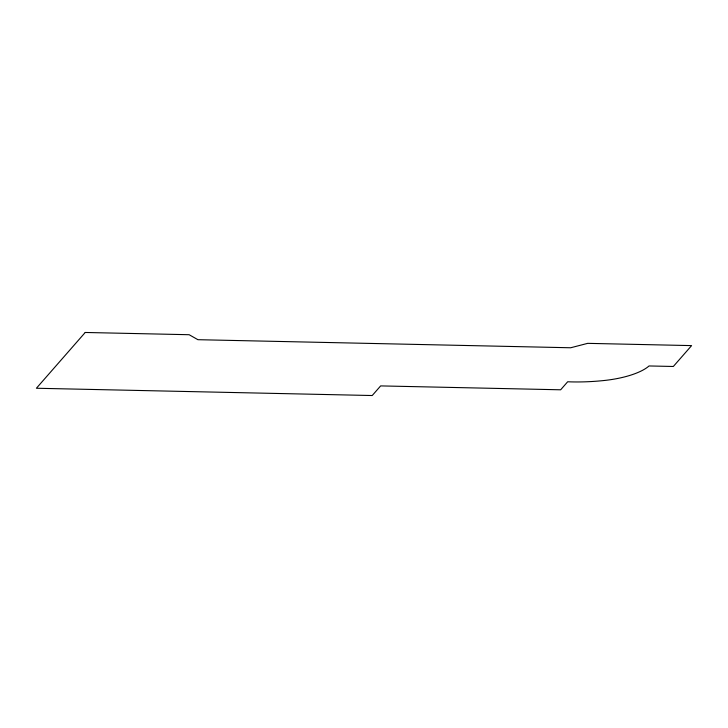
<?xml version="1.0" encoding="UTF-8"?>
<svg xmlns="http://www.w3.org/2000/svg" width="728" height="728" viewBox="0 0 728 728"><rect width="100%" height="100%" fill="white"/><g stroke="black" fill="none" stroke-linecap="round" stroke-linejoin="round"><path stroke-width="1.09" d="M85.222 332.469L36.4 388.251L372.217 395.531L380.653 385.904L560.651 389.799L567.676 381.772A88.925 29.684 -5.5 0 0 604.367 380.48A52.134 17.399 -5.5 0 0 649.039 365.957L673.336 366.475L691.6 345.609L587.687 343.352L570.679 347.766L197.925 339.694L189.134 334.716L85.222 332.469"/></g></svg>
